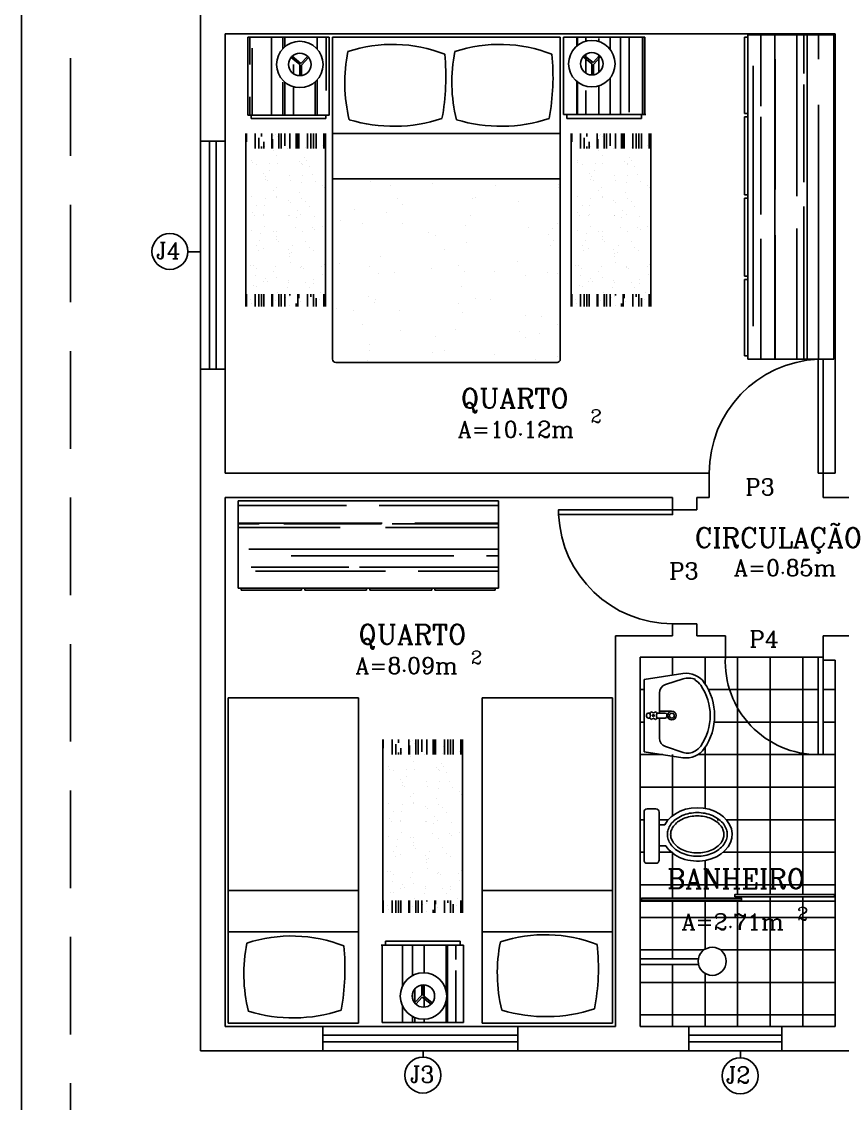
# Model space of a CAD drawing. Extents: x 11.2 to 102.3, y 40.3 to 127.2.
# Drawn here: x 16.38 to 21.43, y 50.93 to 57.58 of the extents above; entities that cross this region are included whole.
import ezdxf

# ---------------------------------------------------------------- set-up
doc = ezdxf.new("R2010")
doc.units = 0
doc.header["$LTSCALE"] = 8
doc.linetypes.add('DASHED2', pattern=[0.375, 0.25, -0.125])
doc.layers.get('0').update_dxf_attribs({"linetype": 'CONTINUOUS'})
for name, color, linetype in [('COBERTURA', 7, 'CONTINUOUS'), ('EQUIPAMENTOS', 1, 'CONTINUOUS'), ('ESQUADRIAS', 244, 'CONTINUOUS'), ('PAREDE', 7, 'CONTINUOUS'), ('PISO', 30, 'CONTINUOUS'), ('TEXTO', 1, 'CONTINUOUS')]:
    doc.layers.add(name, color=color, linetype=linetype)
doc.styles.add('ROMANC', font='ROMANC.SHX')

# ---------------------------------------------------------------- blocks, each defined once
blk = doc.blocks.new('*X15')
at = {"color": 0}
for p, q in [((19.764, 63.5524), (19.764, 63.6286)), ((19.8176, 63.5524), (19.8176, 63.6286)), ((19.84, 63.5524), (19.84, 63.6286)), ((19.8568, 63.5524), (19.8568, 63.6286)), ((19.8712, 63.5524), (19.8712, 63.6286)), ((19.92, 63.5524), (19.92, 63.6286)), ((19.9248, 63.5524), (19.9248, 63.6286)), ((19.9632, 63.5524), (19.9632, 63.6286)), ((19.9784, 63.5524), (19.9784, 63.6286)), ((20, 63.5524), (20, 63.6286)), ((20.0696, 63.6104), (20.0696, 63.6286)), ((20.08, 63.5524), (20.08, 63.6286)), ((20.1392, 63.5524), (20.1392, 63.6286)), ((20.176, 63.5524), (20.176, 63.6286)), ((20.1928, 63.576), (20.1928, 63.6286)), ((20.24, 63.5524), (20.24, 63.6286)), ((20.2464, 63.56), (20.2464, 63.6286)), ((20.032, 63.5524), (20.032, 63.56)), ((20.0856, 63.5524), (20.0856, 63.576)), ((20.16, 63.5524), (20.16, 63.568)), ((19.8176, 62.564), (19.8176, 62.6568)), ((19.84, 62.592), (19.84, 62.6568)), ((19.8568, 62.644), (19.8568, 62.6568)), ((19.8712, 62.616), (19.8712, 62.6568)), ((19.92, 62.564), (19.92, 62.6568)), ((19.9248, 62.6), (19.9248, 62.6568)), ((19.9632, 62.564), (19.9632, 62.6568)), ((19.9784, 62.564), (19.9784, 62.6568)), ((20, 62.564), (20, 62.64)), ((20.032, 62.564), (20.032, 62.6568)), ((20.0696, 62.564), (20.0696, 62.6568)), ((20.08, 62.564), (20.08, 62.6568)), ((20.0856, 62.564), (20.0856, 62.6568)), ((20.1392, 62.564), (20.1392, 62.6568)), ((20.16, 62.564), (20.16, 62.6568)), ((20.176, 62.564), (20.176, 62.6568)), ((20.1928, 62.564), (20.1928, 62.6568)), ((20.24, 62.564), (20.24, 62.6568)), ((20.2464, 62.564), (20.2464, 62.6568)), ((19.764, 62.564), (19.764, 62.616)), ((19.8568, 62.564), (19.8568, 62.584))]:
    blk.add_line(p, q, dxfattribs=at)
blk = doc.blocks.new('*X8')
at = {"color": 0}
for p, q in [((17.786, 62.34), (17.786, 62.4515)), ((17.8, 62.04), (17.8, 62.4515)), ((17.92, 61.9722), (17.92, 62.4515)), ((17.988, 62.25), (17.988, 62.4515)), ((18, 62.2485), (18, 62.4515)), ((18.054, 62.2776), (18.054, 62.4515)), ((18.188, 62.2468), (18.188, 62.4515)), ((18.2, 62.2347), (18.2, 62.4515)), ((18.254, 62.45), (18.254, 62.4515)), ((19.796, 62.2452), (19.796, 62.4483)), ((19.8, 62.2484), (19.8, 62.4483)), ((19.85, 62.3), (19.85, 62.4483)), ((19.93, 62.2719), (19.93, 62.4483)), ((20, 62.2234), (20, 62.4483)), ((20.064, 61.9722), (20.064, 62.4483)), ((20.116, 61.9722), (20.116, 62.434)), ((20.198, 61.9722), (20.198, 62.4483)), ((20.2, 61.9722), (20.2, 62.4483)), ((18.254, 61.9722), (18.254, 62.3)), ((18.054, 62.14), (18.054, 62.197)), ((19.85, 62.0781), (19.85, 62.1934)), ((19.93, 62.0817), (19.93, 62.1898)), ((17.786, 61.9722), (17.786, 62.14)), ((17.988, 61.9722), (17.988, 62.0439)), ((18, 61.9722), (18, 62.0323)), ((18.2, 61.9722), (18.2, 62.0461)), ((20, 61.9722), (20, 62.0481)), ((19.796, 61.9722), (19.796, 62.0264)), ((19.8, 61.9722), (19.8, 62.0231)), ((19.85, 61.9722), (19.85, 61.9982)), ((19.93, 61.98), (19.93, 61.9996))]:
    blk.add_line(p, q, dxfattribs=at)
blk = doc.blocks.new('*X14')
at = {"color": 0}
for p, q in [((19.7873, 63.5847), (19.7873, 63.5847)), ((19.7956, 63.6098), (19.7956, 63.6098)), ((19.9414, 63.5898), (19.9414, 63.5898)), ((20.0073, 63.5749), (20.0073, 63.5749)), ((20.028, 63.5689), (20.028, 63.5689)), ((20.0307, 63.6205), (20.0307, 63.6205)), ((20.0956, 63.5948), (20.0956, 63.5948)), ((20.2133, 63.5836), (20.2133, 63.5836)), ((20.2497, 63.5999), (20.2497, 63.5999)), ((19.8786, 62.6421), (19.8786, 62.6421)), ((19.9233, 62.6398), (19.9233, 62.6398)), ((20.0182, 62.6555), (20.0182, 62.6555)), ((20.0327, 62.6471), (20.0327, 62.6471)), ((20.1293, 62.6485), (20.1293, 62.6485)), ((20.1869, 62.6522), (20.1869, 62.6522)), ((20.2301, 62.637), (20.2301, 62.637)), ((19.9318, 62.5747), (19.9318, 62.5747)), ((19.9409, 62.5711), (19.9409, 62.5711)), ((19.9544, 62.5859), (19.9544, 62.5859)), ((20.0298, 62.5724), (20.0298, 62.5724)), ((20.1347, 62.6068), (20.1347, 62.6068)), ((20.2386, 62.579), (20.2386, 62.579))]:
    blk.add_line(p, q, dxfattribs=at)
blk = doc.blocks.new('*X7')
at = {"color": 0}
for p, q in [((18.5063, 63.9626), (18.5063, 63.9626)), ((19.5429, 63.9556), (19.5429, 63.9556)), ((18.5211, 63.8963), (18.5211, 63.8963)), ((18.9065, 63.9089), (18.9065, 63.9089)), ((18.9796, 63.8994), (18.9796, 63.8994)), ((19.2919, 63.9215), (19.2919, 63.9215)), ((19.6772, 63.9341), (19.6772, 63.9341)), ((18.52, 63.8585), (18.52, 63.8585)), ((18.7109, 63.7767), (18.7109, 63.7767)), ((18.9259, 63.815), (18.9259, 63.815)), ((19.0494, 63.7712), (19.0494, 63.7712)), ((19.4445, 63.7845), (19.4445, 63.7845)), ((19.4783, 63.8213), (19.4783, 63.8213)), ((19.5643, 63.793), (19.5643, 63.793)), ((18.4788, 63.7378), (18.4788, 63.7378)), ((19.675, 63.7417), (19.675, 63.7417)), ((18.3208, 63.6425), (18.3208, 63.6425)), ((18.4251, 63.6535), (18.4251, 63.6535)), ((18.7062, 63.6551), (18.7062, 63.6551)), ((19.0916, 63.6677), (19.0916, 63.6677)), ((19.4769, 63.6803), (19.4769, 63.6803)), ((19.578, 63.6889), (19.578, 63.6889)), ((18.5177, 63.5659), (18.5177, 63.5659)), ((18.5515, 63.6027), (18.5515, 63.6027)), ((18.5558, 63.5868), (18.5558, 63.5868)), ((19.0708, 63.6086), (19.0708, 63.6086)), ((19.1742, 63.5801), (19.1742, 63.5801)), ((19.2621, 63.5854), (19.2621, 63.5854)), ((19.0845, 63.5045), (19.0845, 63.5045)), ((18.5772, 63.4242), (18.5772, 63.4242)), ((19.4816, 63.4381), (19.4816, 63.4381)), ((18.3353, 63.3668), (18.3353, 63.3668)), ((18.5187, 63.3847), (18.5187, 63.3847)), ((18.6734, 63.4186), (18.6734, 63.4186)), ((18.904, 63.3973), (18.904, 63.3973)), ((19.0688, 63.3746), (19.0688, 63.3746)), ((19.1026, 63.4114), (19.1026, 63.4114)), ((19.2894, 63.4099), (19.2894, 63.4099)), ((19.6138, 63.4173), (19.6138, 63.4173)), ((19.6748, 63.4225), (19.6748, 63.4225)), ((18.5909, 63.3201), (18.5909, 63.3201)), ((19.4279, 63.3537), (19.4279, 63.3537)), ((18.9808, 63.2765), (18.9808, 63.2765)), ((19.1202, 63.2329), (19.1202, 63.2329)), ((19.6352, 63.2547), (19.6352, 63.2547)), ((18.8864, 63.1755), (18.8864, 63.1755)), ((18.9271, 63.1922), (18.9271, 63.1922)), ((19.62, 63.1833), (19.62, 63.1833)), ((19.6538, 63.2201), (19.6538, 63.2201)), ((18.3403, 63.1023), (18.3403, 63.1023)), ((18.48, 63.115), (18.48, 63.115)), ((18.7256, 63.1149), (18.7256, 63.1149)), ((19.111, 63.1275), (19.111, 63.1275)), ((19.4964, 63.1401), (19.4964, 63.1401)), ((19.6489, 63.1506), (19.6489, 63.1506)), ((19.6762, 63.1188), (19.6762, 63.1188)), ((18.4262, 63.0307), (18.4262, 63.0307)), ((18.6267, 63.0485), (18.6267, 63.0485)), ((19.1416, 63.0703), (19.1416, 63.0703)), ((18.6932, 62.9646), (18.6932, 62.9646)), ((18.727, 63.0015), (18.727, 63.0015)), ((19.1553, 62.9662), (19.1553, 62.9662)), ((19.4376, 62.9842), (19.4376, 62.9842)), ((19.1753, 62.9573), (19.1753, 62.9573)), ((19.6814, 62.899), (19.6814, 62.899)), ((18.5253, 62.8612), (18.5253, 62.8612)), ((18.6481, 62.8859), (18.6481, 62.8859)), ((18.9107, 62.8738), (18.9107, 62.8738)), ((19.2961, 62.8864), (19.2961, 62.8864)), ((19.6847, 62.8789), (19.6847, 62.8789))]:
    blk.add_line(p, q, dxfattribs=at)
blk = doc.blocks.new('*X13')
at = {"color": 0}
for p, q in [((19.8099, 63.5011), (19.8099, 63.5011)), ((19.8277, 63.5043), (19.8277, 63.5043)), ((19.9578, 63.5409), (19.9578, 63.5409)), ((20.0159, 63.5098), (20.0159, 63.5098)), ((20.151, 63.5121), (20.151, 63.5121)), ((20.2188, 63.542), (20.2188, 63.542)), ((19.8184, 63.4361), (19.8184, 63.4361)), ((19.8701, 63.4768), (19.8701, 63.4768)), ((19.8805, 63.4566), (19.8805, 63.4566)), ((19.894, 63.4713), (19.894, 63.4713)), ((19.9506, 63.4474), (19.9506, 63.4474)), ((20.0213, 63.4682), (20.0213, 63.4682)), ((20.0242, 63.4819), (20.0242, 63.4819)), ((20.1295, 63.4783), (20.1295, 63.4783)), ((20.1782, 63.4644), (20.1782, 63.4644)), ((20.1784, 63.4869), (20.1784, 63.4869)), ((20.2331, 63.4333), (20.2331, 63.4333)), ((19.7899, 63.3753), (19.7899, 63.3753)), ((19.8075, 63.3769), (19.8075, 63.3769)), ((19.8239, 63.3944), (19.8239, 63.3944)), ((19.9291, 63.4137), (19.9291, 63.4137)), ((19.9441, 63.3804), (19.9441, 63.3804)), ((20.0356, 63.3595), (20.0356, 63.3595)), ((20.0982, 63.3854), (20.0982, 63.3854)), ((20.101, 63.3801), (20.101, 63.3801)), ((20.1145, 63.3948), (20.1145, 63.3948)), ((20.2288, 63.3844), (20.2288, 63.3844)), ((20.2416, 63.3683), (20.2416, 63.3683)), ((20.028, 63.3004), (20.028, 63.3004)), ((20.0285, 63.3198), (20.0285, 63.3198)), ((20.0442, 63.2945), (20.0442, 63.2945)), ((20.2471, 63.3266), (20.2471, 63.3266)), ((19.8281, 63.2551), (19.8281, 63.2551)), ((19.8382, 63.2858), (19.8382, 63.2858)), ((19.8691, 63.2722), (19.8691, 63.2722)), ((19.9642, 63.2308), (19.9642, 63.2308)), ((20.0232, 63.2772), (20.0232, 63.2772)), ((20.0497, 63.2529), (20.0497, 63.2529)), ((20.1299, 63.2292), (20.1299, 63.2292)), ((20.1514, 63.2629), (20.1514, 63.2629)), ((20.1774, 63.2823), (20.1774, 63.2823)), ((19.7977, 63.1593), (19.7977, 63.1593)), ((19.8468, 63.2207), (19.8468, 63.2207)), ((19.8523, 63.1791), (19.8523, 63.1791)), ((19.9296, 63.1646), (19.9296, 63.1646)), ((19.9507, 63.2161), (19.9507, 63.2161)), ((19.9511, 63.1983), (19.9511, 63.1983)), ((19.9519, 63.1643), (19.9519, 63.1643)), ((20.106, 63.1693), (20.106, 63.1693)), ((20.2485, 63.2239), (20.2485, 63.2239)), ((19.8777, 63.1365), (19.8777, 63.1365)), ((20.064, 63.1442), (20.064, 63.1442)), ((20.1712, 63.1396), (20.1712, 63.1396)), ((20.1847, 63.1543), (20.1847, 63.1543)), ((20.2292, 63.1352), (20.2292, 63.1352)), ((19.8005, 63.0521), (19.8005, 63.0521)), ((19.814, 63.0669), (19.814, 63.0669)), ((19.8666, 63.0704), (19.8666, 63.0704)), ((19.8718, 63.0628), (19.8718, 63.0628)), ((20.0259, 63.0678), (20.0259, 63.0678)), ((20.0289, 63.0706), (20.0289, 63.0706)), ((20.0726, 63.0792), (20.0726, 63.0792)), ((20.078, 63.0375), (20.078, 63.0375)), ((20.0982, 63.0599), (20.0982, 63.0599)), ((20.18, 63.0729), (20.18, 63.0729)), ((19.8286, 63.006), (19.8286, 63.006)), ((19.8751, 63.0054), (19.8751, 63.0054)), ((19.8806, 62.9638), (19.8806, 62.9638)), ((19.9509, 62.9597), (19.9509, 62.9597)), ((20.0209, 62.9756), (20.0209, 62.9756)), ((20.0344, 62.9903), (20.0344, 62.9903)), ((20.105, 62.9647), (20.105, 62.9647)), ((20.1304, 62.9801), (20.1304, 62.9801)), ((20.1519, 63.0138), (20.1519, 63.0138)), ((19.7967, 62.9546), (19.7967, 62.9546)), ((19.93, 62.9154), (19.93, 62.9154)), ((19.948, 62.896), (19.948, 62.896)), ((19.9515, 62.9492), (19.9515, 62.9492)), ((20.0923, 62.9289), (20.0923, 62.9289)), ((20.2414, 62.8991), (20.2414, 62.8991)), ((19.8795, 62.8467), (19.8795, 62.8467)), ((19.8842, 62.8264), (19.8842, 62.8264)), ((19.8949, 62.8551), (19.8949, 62.8551)), ((20.0337, 62.8518), (20.0337, 62.8518)), ((20.1009, 62.8638), (20.1009, 62.8638)), ((20.1878, 62.8568), (20.1878, 62.8568)), ((20.2297, 62.8861), (20.2297, 62.8861)), ((19.8707, 62.8116), (19.8707, 62.8116)), ((19.9035, 62.7901), (19.9035, 62.7901)), ((20.0294, 62.8215), (20.0294, 62.8215)), ((20.1064, 62.8222), (20.1064, 62.8222)), ((20.1523, 62.7647), (20.1523, 62.7647)), ((20.1684, 62.8194), (20.1684, 62.8194)), ((19.7977, 62.732), (19.7977, 62.732)), ((19.7994, 62.7452), (19.7994, 62.7452)), ((19.829, 62.7569), (19.829, 62.7569)), ((19.909, 62.7484), (19.909, 62.7484)), ((19.952, 62.7), (19.952, 62.7)), ((19.9536, 62.7503), (19.9536, 62.7503)), ((20.0911, 62.7351), (20.0911, 62.7351)), ((20.1046, 62.7498), (20.1046, 62.7498)), ((20.1077, 62.7553), (20.1077, 62.7553)), ((20.1207, 62.7135), (20.1207, 62.7135)), ((20.1308, 62.7309), (20.1308, 62.7309)), ((19.9305, 62.6663), (19.9305, 62.6663))]:
    blk.add_line(p, q, dxfattribs=at)
blk = doc.blocks.new('*X10')
at = {"color": 0}
for p, q in [((17.7136, 65.4), (18.08, 65.4)), ((18.48, 65.4), (19.3136, 65.4)), ((17.82, 65.294), (18.62, 65.294)), ((18.82, 65.294), (19.3136, 65.294)), ((17.794, 65.27), (18.394, 65.27)), ((18.46, 65.27), (19.3136, 65.27)), ((17.78, 65.16), (19.3136, 65.16)), ((18.04, 65.2), (19.04, 65.2)), ((19.24, 65.2), (19.3136, 65.2)), ((17.7136, 65.026), (18.34, 65.026)), ((18.62, 65.026), (19.3136, 65.026)), ((17.7136, 65.004), (17.844, 65.004)), ((17.7136, 65), (18.6, 65)), ((17.994, 65.004), (18.594, 65.004)), ((18.66, 65.004), (19.3136, 65.004)), ((18.8, 65), (19.3136, 65)), ((17.7136, 64.892), (18.38, 64.892)), ((18.58, 64.892), (19.3136, 64.892))]:
    blk.add_line(p, q, dxfattribs=at)
blk = doc.blocks.new('*X9')
at = {"color": 0}
for p, q in [((18.724, 67.9666), (18.724, 68.0692)), ((18.786, 68.0316), (18.786, 68.0692)), ((18.8, 68.0381), (18.8, 68.0692)), ((18.858, 68.0482), (18.858, 68.0692)), ((18.992, 67.9373), (18.992, 68.0692)), ((19, 67.5931), (19, 68.0692)), ((19.052, 67.748), (19.052, 68.0692)), ((18.8, 67.8617), (18.8, 67.9495)), ((18.858, 67.837), (18.858, 67.9742)), ((18.6, 67.5931), (18.6, 67.88)), ((18.786, 67.8898), (18.786, 67.9214)), ((18.724, 67.5931), (18.724, 67.8447)), ((18.992, 67.5931), (18.992, 67.874)), ((18.786, 67.5931), (18.786, 67.7797)), ((18.858, 67.5931), (18.858, 67.7631)), ((19.052, 67.5931), (19.052, 67.682))]:
    blk.add_line(p, q, dxfattribs=at)
blk = doc.blocks.new('*X16')
at = {"color": 0}
for p, q in [((20.914, 57.052), (20.914, 57.4907)), ((21, 55.4971), (21, 57.4907)), ((21.136, 56.5), (21.136, 57.4907)), ((21.18, 57.252), (21.18, 57.4907)), ((21.2, 55.4971), (21.2, 57.4907)), ((21.27, 57.34), (21.27, 57.4907)), ((21.002, 56.54), (21.002, 57.34)), ((20.868, 55.7), (20.868, 57.3)), ((21.18, 56.586), (21.18, 57.186)), ((21.27, 55.4971), (21.27, 57.06)), ((20.914, 56.386), (20.914, 56.986)), ((21.18, 55.4971), (21.18, 56.436)), ((21.002, 55.4971), (21.002, 56.26)), ((21.136, 55.5), (21.136, 56.3)), ((20.914, 55.4971), (20.914, 56.236)), ((20.868, 55.4971), (20.868, 55.5))]:
    blk.add_line(p, q, dxfattribs=at)

msp = doc.modelspace()

# ---------------------------------------------------------------- linework, layer by layer
at = {"layer": 'COBERTURA', "color": 30, "linetype": 'DASHED2', "ltscale": 0.3}
msp.add_line((16.6836, 50.4522), (16.6836, 58.4522), dxfattribs=at)
at = {"layer": 'EQUIPAMENTOS', "color": 244}
for p, q in [((17.7736, 57.003), (17.7736, 57.4822)), ((18.2736, 57.4822), (17.7736, 57.4822)), ((18.2736, 57.003), (18.2736, 57.4822)), ((18.2936, 55.5022), (18.2936, 57.4822)), ((19.6936, 57.4822), (18.2936, 57.4822)), ((19.6936, 55.5022), (19.6936, 57.4822)), ((20.2136, 57.4822), (19.7136, 57.4822)), ((19.7136, 57.0062), (19.7136, 57.4822)), ((20.2136, 57.0062), (20.2136, 57.4822)), ((20.8466, 55.5027), (20.8466, 57.4963)), ((20.8466, 57.4963), (21.3748, 57.4963)), ((21.3748, 55.5027), (21.3748, 57.4963)), ((18.2736, 57.003), (17.7736, 57.003)), ((17.7936, 56.9822), (17.7936, 57.003)), ((18.2536, 56.9822), (17.7936, 56.9822)), ((18.2536, 56.9822), (18.2536, 57.003)), ((20.2204, 57.0062), (19.7136, 57.0062)), ((19.7336, 56.9822), (19.7336, 57.0062)), ((20.1936, 56.9822), (19.7336, 56.9822)), ((20.1936, 56.9822), (20.1936, 57.0062)), ((19.6736, 55.4822), (18.3136, 55.4822)), ((20.8466, 55.5027), (21.3748, 55.5027)), ((17.7136, 54.0948), (17.7136, 54.6322)), ((17.7136, 54.6322), (19.3136, 54.6322)), ((19.3136, 54.0948), (19.3136, 54.6322)), ((17.7136, 54.0948), (19.3136, 54.0948)), ((17.6536, 51.4222), (17.6536, 53.4222)), ((17.6536, 53.4222), (18.4536, 53.4222)), ((18.4536, 51.4222), (18.4536, 53.4222)), ((19.2136, 53.4222), (20.0136, 53.4222)), ((19.2136, 51.4222), (19.2136, 53.4222)), ((20.0136, 51.4222), (20.0136, 53.4222)), ((18.5921, 51.9014), (19.0989, 51.9014)), ((18.5989, 51.9014), (18.5989, 51.4253)), ((19.0989, 51.9014), (19.0989, 51.4253)), ((17.6536, 51.4222), (18.4536, 51.4222)), ((18.5989, 51.4253), (19.0989, 51.4253)), ((19.2136, 51.4222), (20.0136, 51.4222))]:
    msp.add_line(p, q, dxfattribs=at)
at = {"layer": 'EQUIPAMENTOS', "color": 30}
for p, q in [((20.8248, 57.0127), (20.8248, 57.4827)), ((20.8248, 57.4827), (20.8466, 57.4827)), ((18.0935, 57.3131), (18.0392, 57.3568)), ((18.1003, 57.3204), (18.046, 57.3642)), ((18.0935, 57.2467), (18.0935, 57.3131)), ((18.1003, 57.3204), (18.1405, 57.3639)), ((18.1035, 57.3092), (18.1472, 57.3565)), ((18.1035, 57.2467), (18.1035, 57.3092)), ((19.888, 57.3177), (19.8336, 57.3615)), ((19.8948, 57.3251), (19.8404, 57.3688)), ((19.888, 57.2514), (19.888, 57.3177)), ((19.8948, 57.3251), (19.9349, 57.3685)), ((19.898, 57.3138), (19.9417, 57.3611)), ((19.898, 57.2514), (19.898, 57.3138)), ((20.8248, 57.0127), (20.8466, 57.0127)), ((20.8248, 56.5127), (20.8248, 56.9927)), ((20.8248, 56.9927), (20.8466, 56.9927)), ((17.7606, 55.8259), (17.7606, 56.8905)), ((18.2504, 55.8259), (18.2504, 56.8905)), ((18.2936, 56.8905), (19.6936, 56.8905)), ((19.76, 55.8259), (19.76, 56.8905)), ((20.2499, 55.8259), (20.2499, 56.8905)), ((18.2936, 56.6104), (19.6936, 56.6104)), ((20.8248, 56.5127), (20.8466, 56.5127)), ((20.8248, 56.0127), (20.8248, 56.4927)), ((20.8248, 56.4927), (20.8466, 56.4927)), ((20.8248, 56.0127), (20.8466, 56.0127)), ((20.8248, 55.5227), (20.8248, 55.9927)), ((20.8248, 55.9927), (20.8466, 55.9927)), ((20.8248, 55.5227), (20.8466, 55.5227)), ((17.7336, 54.0822), (17.7336, 54.0948)), ((17.7336, 54.0822), (18.1036, 54.0822)), ((18.1036, 54.0822), (18.1036, 54.0948)), ((18.1236, 54.0822), (18.1236, 54.0948)), ((18.1236, 54.0822), (18.5036, 54.0822)), ((18.5036, 54.0822), (18.5036, 54.0948)), ((18.5236, 54.0822), (18.5236, 54.0948)), ((18.5236, 54.0822), (18.9036, 54.0822)), ((18.9036, 54.0822), (18.9036, 54.0948)), ((18.9236, 54.0822), (18.9236, 54.0948)), ((18.9236, 54.0822), (19.2936, 54.0822)), ((19.2936, 54.0822), (19.2936, 54.0948)), ((18.6022, 52.1005), (18.6022, 53.1651)), ((19.0921, 52.1005), (19.0921, 53.1651)), ((17.6536, 52.2373), (18.4536, 52.2373)), ((19.2136, 52.2373), (20.0136, 52.2373)), ((17.6536, 51.9835), (18.4536, 51.9835)), ((18.6189, 51.9253), (18.6189, 51.9014)), ((18.6189, 51.9253), (19.0789, 51.9253)), ((19.0789, 51.9253), (19.0789, 51.9014)), ((19.2136, 51.9835), (20.0136, 51.9835)), ((18.8425, 51.6562), (18.8425, 51.5937)), ((18.8525, 51.6562), (18.8525, 51.5898)), ((18.8425, 51.5937), (18.7988, 51.5465)), ((18.8525, 51.5898), (18.9068, 51.5461)), ((18.8457, 51.5825), (18.8055, 51.539)), ((18.8457, 51.5825), (18.9, 51.5387))]:
    msp.add_line(p, q, dxfattribs=at)
at = {"layer": 'EQUIPAMENTOS', "color": 244, "ltscale": 0.3}
for p, q in [((20.209, 53.5344), (20.4476, 53.5707)), ((20.209, 53.5344), (20.209, 53.0897)), ((20.4485, 53.5383), (20.3398, 53.5024)), ((20.3028, 53.4511), (20.3028, 53.3271)), ((20.234, 53.3271), (20.2441, 53.3271)), ((20.2878, 53.3271), (20.3392, 53.3271)), ((20.224, 53.3171), (20.224, 53.3071)), ((20.234, 53.2971), (20.2441, 53.2971)), ((20.2878, 53.2971), (20.3392, 53.2971)), ((20.3028, 53.2971), (20.3028, 53.173)), ((20.3492, 53.3171), (20.3492, 53.3071)), ((20.4485, 53.0858), (20.3398, 53.1218)), ((20.209, 53.0897), (20.4476, 53.0534))]:
    msp.add_line(p, q, dxfattribs=at)
at = {"layer": 'EQUIPAMENTOS', "color": 244, "linetype": 'CONTINUOUS', "ltscale": 0.3}
msp.add_line((20.3028, 53.3388), (20.3757, 53.3388), dxfattribs=at)
at = {"layer": 'EQUIPAMENTOS', "color": 244, "linetype": 'CONTINUOUS', "ltscale": 0.04}
for p, q in [((20.2282, 52.7397), (20.2804, 52.7397)), ((20.2082, 52.4245), (20.2082, 52.7197)), ((20.3004, 52.7197), (20.3004, 52.4245)), ((20.2804, 52.4045), (20.2282, 52.4045))]:
    msp.add_line(p, q, dxfattribs=at)
at = {"layer": 'EQUIPAMENTOS', "color": 244, "linetype": 'CONTINUOUS', "ltscale": 0.5}
for p, q in [((20.3004, 52.6417), (20.3365, 52.6417)), ((20.3421, 52.5123), (20.3004, 52.5123))]:
    msp.add_line(p, q, dxfattribs=at)
at = {"layer": 'EQUIPAMENTOS', "color": 244, "ltscale": 0.5}
for p, q in [((20.1836, 51.8182), (20.5423, 51.8182)), ((20.1836, 51.783), (20.543, 51.783))]:
    msp.add_line(p, q, dxfattribs=at)
at = {"layer": 'EQUIPAMENTOS', "color": 1, "ltscale": 0.2}
for points in [[(20.1929, 52.1776), (20.1929, 52.1905), (20.8064, 52.1905), (20.8064, 52.1776)], [(20.7657, 52.1991), (20.7657, 52.2119), (21.3792, 52.2119), (21.3792, 52.1991)]]:
    msp.add_lwpolyline(points, close=True, dxfattribs=at)
at = {"layer": 'EQUIPAMENTOS', "color": 30}
for centre, radius in [((18.093, 57.3141), 0.1426), ((19.8875, 57.3187), 0.1426), ((18.093, 57.3141), 0.0688), ((19.8875, 57.3187), 0.0688), ((18.8529, 51.5888), 0.1426), ((18.8529, 51.5888), 0.0688)]:
    msp.add_circle(centre, radius, dxfattribs=at)
at = {"layer": 'EQUIPAMENTOS', "color": 244, "ltscale": 0.3}
for centre, radius in [((20.379, 53.3121), 0.0265), ((20.379, 53.3121), 0.0152), ((20.2659, 53.3121), 0.00545)]:
    msp.add_circle(centre, radius, dxfattribs=at)
at = {"layer": 'EQUIPAMENTOS', "color": 244, "ltscale": 0.5}
msp.add_circle((20.6272, 51.8022), 0.0864, dxfattribs=at)
at = {"layer": 'EQUIPAMENTOS', "color": 30}
for centre, radius, start, end in [((19.3339, 57.2039), 0.9648, 168.65991, 193.75601), ((18.6623, 56.5592), 0.8785, 68.57296, 108.20784), ((17.6216, 57.2362), 1.3689, 349.29163, 5.90102), ((19.9923, 57.2039), 0.9648, 168.65991, 193.75601), ((19.3208, 56.5592), 0.8785, 68.57296, 108.20784), ((18.2801, 57.2362), 1.3689, 349.29163, 5.90102), ((18.6701, 57.8765), 0.9425, 253.13464, 288.33726), ((19.3286, 57.8765), 0.9425, 253.13464, 288.33726), ((18.0425, 51.0793), 0.8785, 68.57296, 108.20784), ((19.6, 51.0871), 0.8785, 68.57296, 108.20784), ((18.714, 51.7241), 0.9648, 168.65991, 193.75601), ((17.0018, 51.7563), 1.3689, 349.29163, 5.90102), ((20.2715, 51.7319), 0.9648, 168.65991, 193.75601), ((18.5592, 51.7641), 1.3689, 349.29163, 5.90102), ((18.0503, 52.3967), 0.9425, 253.13464, 288.33726), ((19.6078, 52.4044), 0.9425, 253.13464, 288.33726)]:
    msp.add_arc(centre, radius, start, end, dxfattribs=at)
at = {"layer": 'EQUIPAMENTOS', "color": 244}
for centre, start, end in [((18.3136, 55.5022), 180, 270), ((19.6736, 55.5022), 270, 360)]:
    msp.add_arc(centre, 0.02, start, end, dxfattribs=at)
at = {"layer": 'EQUIPAMENTOS', "color": 244, "ltscale": 0.3}
for centre, radius, start, end in [((20.4679, 53.4372), 0.135, 34.81872, 98.64146), ((20.48, 53.4334), 0.1096, 66.49416, 106.70839), ((20.4679, 53.4372), 0.108, 34.81872, 60.35218), ((20.3568, 53.4511), 0.054, 108.30995, 180), ((20.2879, 53.3121), 0.3272, 325.18128, 34.81872), ((20.2879, 53.3121), 0.3542, 325.18128, 34.81872), ((20.234, 53.3171), 0.01, 90, 180), ((20.2291, 53.3128), 0.0188, 315.53004, 42.31058), ((20.2659, 53.3121), 0.0265, 118.14993, 149.69069), ((20.2666, 53.3489), 0.0188, 225.53004, 312.31058), ((20.2659, 53.3121), 0.0265, 28.14993, 59.69069), ((20.3028, 53.3114), 0.0188, 135.53004, 222.31058), ((20.3392, 53.3171), 0.01, 0, 90), ((20.234, 53.3071), 0.01, 180, 270), ((20.2659, 53.3121), 0.0265, 208.14993, 239.69069), ((20.2652, 53.2753), 0.0188, 45.53004, 132.31058), ((20.2659, 53.3121), 0.0265, 298.14993, 329.69069), ((20.3392, 53.3071), 0.01, 270, 0), ((20.3568, 53.173), 0.054, 180, 251.69005), ((20.4679, 53.1869), 0.108, 299.64782, 325.18128), ((20.4679, 53.1869), 0.135, 261.35854, 325.18128), ((20.4768, 53.1713), 0.09, 251.69005, 299.64782)]:
    msp.add_arc(centre, radius, start, end, dxfattribs=at)
at = {"layer": 'EQUIPAMENTOS', "color": 244, "linetype": 'CONTINUOUS', "ltscale": 0.04}
for centre, start, end in [((20.2282, 52.7197), 90, 180), ((20.2804, 52.7197), 0, 90), ((20.2282, 52.4245), 180, 270), ((20.2804, 52.4245), 270, 0)]:
    msp.add_arc(centre, 0.02, start, end, dxfattribs=at)
at = {"layer": 'EQUIPAMENTOS', "color": 244, "linetype": 'CONTINUOUS', "ltscale": 0.5, "extrusion": (0, 0, -1)}
msp.add_ellipse((20.5357, 52.582), major_axis=(0.2138, 0), ratio=0.767443, start_param=-2.768916, end_param=2.702855, dxfattribs=at)
at = {"layer": 'EQUIPAMENTOS', "color": 244, "linetype": 'CONTINUOUS', "ltscale": 0.5}
for points in [[(20.7195, 52.582), (20.7195, 52.5722), (20.718, 52.5619), (20.7111, 52.5407), (20.7056, 52.5299), (20.6903, 52.509), (20.6804, 52.4988), (20.6568, 52.4807), (20.6431, 52.4728), (20.5989, 52.4537), (20.5673, 52.4479), (20.5041, 52.4479), (20.4724, 52.4537), (20.4282, 52.4728), (20.4145, 52.4807), (20.3909, 52.4988), (20.381, 52.509), (20.3658, 52.5299), (20.3603, 52.5407), (20.3534, 52.5619), (20.3519, 52.5722), (20.3519, 52.5918), (20.3534, 52.6021), (20.3603, 52.6233), (20.3658, 52.6341), (20.381, 52.655), (20.3909, 52.6652), (20.4145, 52.6833), (20.4282, 52.6912), (20.4724, 52.7103), (20.5041, 52.7161), (20.5673, 52.7161), (20.5989, 52.7103), (20.6431, 52.6912), (20.6568, 52.6833), (20.6804, 52.6652), (20.6903, 52.655), (20.7056, 52.6341), (20.7111, 52.6233), (20.718, 52.6021), (20.7195, 52.5918), (20.7195, 52.582)], [(20.6995, 52.582), (20.6995, 52.5742), (20.6983, 52.5661), (20.6927, 52.549), (20.6883, 52.5401), (20.6754, 52.5224), (20.6668, 52.5136), (20.6461, 52.4977), (20.6339, 52.4905), (20.5938, 52.4733), (20.5648, 52.4679), (20.5066, 52.4679), (20.4774, 52.4734), (20.4376, 52.4905), (20.4253, 52.4977), (20.4045, 52.5136), (20.396, 52.5224), (20.3831, 52.5401), (20.3786, 52.549), (20.373, 52.5661), (20.3719, 52.5742), (20.3719, 52.5898), (20.373, 52.5979), (20.3786, 52.615), (20.3831, 52.6239), (20.396, 52.6416), (20.4045, 52.6504), (20.4253, 52.6663), (20.4375, 52.6735), (20.4776, 52.6907), (20.5066, 52.6961), (20.5648, 52.6961), (20.5939, 52.6906), (20.6338, 52.6735), (20.646, 52.6663), (20.6668, 52.6504), (20.6754, 52.6416), (20.6883, 52.6239), (20.6927, 52.615), (20.6983, 52.5979), (20.6995, 52.5898), (20.6995, 52.582)]]:
    msp.add_open_spline(points, degree=3, knots=[0, 0, 0, 0, 0.261799, 0.261799, 0.523599, 0.523599, 0.785398, 0.785398, 1.047198, 1.047198, 1.570796, 1.570796, 2.094395, 2.094395, 2.356194, 2.356194, 2.617994, 2.617994, 2.879793, 2.879793, 3.141593, 3.141593, 3.403392, 3.403392, 3.665191, 3.665191, 3.926991, 3.926991, 4.18879, 4.18879, 4.712389, 4.712389, 5.235988, 5.235988, 5.497787, 5.497787, 5.759587, 5.759587, 6.021386, 6.021386, 6.283185, 6.283185, 6.283185, 6.283185], dxfattribs=at)
at = {"layer": 'ESQUADRIAS', "color": 1}
for p, q in [((17.4836, 55.4422), (17.4836, 56.8422)), ((17.6336, 55.4422), (17.6336, 56.8422)), ((19.4336, 51.4022), (18.2336, 51.4022)), ((21.1336, 51.4022), (20.4836, 51.4022)), ((21.0561, 51.4022), (20.9836, 51.4022)), ((19.4336, 51.2522), (18.2336, 51.2522)), ((21.0561, 51.2522), (20.4836, 51.2522))]:
    msp.add_line(p, q, dxfattribs=at)
at = {"layer": 'ESQUADRIAS', "color": 5}
for p, q in [((17.5386, 55.4422), (17.5386, 56.8422)), ((17.5786, 55.4422), (17.5786, 56.8422)), ((19.4336, 51.3472), (18.2336, 51.3472)), ((21.0561, 51.3472), (20.4836, 51.3472)), ((19.4336, 51.3072), (18.2336, 51.3072)), ((21.0561, 51.3072), (20.4836, 51.3072))]:
    msp.add_line(p, q, dxfattribs=at)
at = {"layer": 'ESQUADRIAS', "color": 1, "ltscale": 0.2}
for p, q in [((17.4067, 56.1634), (17.4836, 56.1634)), ((18.8509, 51.2131), (18.8509, 51.2522)), ((20.801, 51.2089), (20.801, 51.2481))]:
    msp.add_line(p, q, dxfattribs=at)
at = {"layer": 'ESQUADRIAS', "color": 1}
for points in [[(21.3086, 54.8022), (21.3086, 55.5022), (21.2786, 55.5022), (21.2786, 54.8022)], [(20.3836, 54.5772), (20.3836, 54.5472), (19.6836, 54.5472), (19.6836, 54.5772)], [(21.3086, 53.6722), (21.3086, 53.0722), (21.2786, 53.0722), (21.2786, 53.6722)]]:
    msp.add_lwpolyline(points, close=True, dxfattribs=at)
at = {"layer": 'ESQUADRIAS', "color": 1, "ltscale": 0.2}
for centre in [(17.2947, 56.1651), (18.8488, 51.1028), (20.7989, 51.0986)]:
    msp.add_circle(centre, 0.1104, dxfattribs=at)
at = {"layer": 'ESQUADRIAS', "color": 30}
for centre, radius, start, end in [((21.3093, 54.8022), 0.7007, 92.5089, 180), ((20.3836, 54.5779), 0.7007, 182.5089, 270), ((21.2786, 53.643), 0.5707, 177.0624, 270)]:
    msp.add_arc(centre, radius, start, end, dxfattribs=at)
at = {"layer": 'PAREDE', "color": 7}
for p, q in [((17.4836, 56.8422), (17.4836, 57.6522)), ((17.6336, 57.5022), (21.3836, 57.5022)), ((17.6336, 56.8422), (17.6336, 57.5022)), ((21.3836, 54.8022), (21.3836, 57.5022)), ((17.6336, 56.8422), (17.4836, 56.8422)), ((17.4836, 51.2522), (17.4836, 55.4422)), ((17.6336, 55.4422), (17.4836, 55.4422)), ((17.6336, 54.8022), (17.6336, 55.4422)), ((17.6336, 54.8022), (20.6086, 54.8022)), ((20.6086, 54.6522), (20.6086, 54.8022)), ((21.3086, 54.8022), (21.3836, 54.8022)), ((21.3086, 54.6522), (21.3086, 54.8022)), ((17.6336, 51.4022), (17.6336, 54.6522)), ((17.6336, 54.6522), (20.3836, 54.6522)), ((20.3836, 54.5772), (20.3836, 54.6522)), ((20.5336, 54.5772), (20.5336, 54.6522)), ((20.5336, 54.6522), (20.6086, 54.6522)), ((21.3086, 54.6522), (21.5336, 54.6522)), ((20.3836, 54.5772), (20.5336, 54.5772)), ((20.3836, 53.8772), (20.5336, 53.8772)), ((20.3836, 53.8022), (20.3836, 53.8772)), ((20.5336, 53.8022), (20.5336, 53.8772)), ((20.0336, 51.4022), (20.0336, 53.8022)), ((20.0336, 53.8022), (20.3836, 53.8022)), ((20.5336, 53.8022), (20.7086, 53.8022)), ((20.7086, 53.6722), (20.7086, 53.8022)), ((21.3086, 53.8022), (21.5336, 53.8022)), ((21.3086, 53.6522), (21.3086, 53.8022)), ((20.1836, 51.4022), (20.1836, 53.6722)), ((20.1836, 53.6722), (20.7086, 53.6722)), ((20.1836, 51.4022), (20.1836, 53.6522)), ((21.3086, 53.6522), (21.3836, 53.6522)), ((21.3836, 51.4022), (21.3836, 53.6522)), ((17.6336, 51.4022), (18.2336, 51.4022)), ((18.2336, 51.4022), (18.2336, 51.2522)), ((19.4336, 51.4022), (19.4336, 51.2522)), ((19.4336, 51.4022), (20.0336, 51.4022)), ((20.1836, 51.4022), (20.4836, 51.4022)), ((20.4836, 51.4022), (20.4836, 51.2522)), ((21.0561, 51.4022), (21.0561, 51.2522)), ((17.4836, 51.2522), (18.2336, 51.2522)), ((19.4336, 51.2522), (20.4836, 51.2522)), ((21.0561, 51.2522), (21.5336, 51.2522))]:
    msp.add_line(p, q, dxfattribs=at)
at = {"layer": 'PAREDE', "color": 7, "ltscale": 0.2}
msp.add_line((21.0561, 51.4022), (21.3836, 51.4022), dxfattribs=at)
at = {"layer": 'PISO', "color": 244, "linetype": 'CONTINUOUS', "ltscale": 0.8}
msp.add_line((16.3836, 50.1522), (16.3836, 58.7522), dxfattribs=at)
at = {"layer": 'PISO', "color": 30, "ltscale": 0.2}
for p, q in [((20.3836, 53.561), (20.3836, 53.6722)), ((20.5836, 53.5071), (20.5836, 53.6722)), ((20.7836, 52.2119), (20.7836, 53.6722)), ((20.9836, 52.2119), (20.9836, 53.6722)), ((21.1836, 52.2119), (21.1836, 53.6722)), ((20.1836, 53.4722), (20.209, 53.4722)), ((20.3836, 53.5148), (20.3836, 53.5169)), ((20.6038, 53.4722), (21.2786, 53.4722)), ((20.1836, 53.2722), (20.209, 53.2722)), ((20.6399, 53.2722), (21.2786, 53.2722)), ((20.1836, 53.0722), (20.3238, 53.0722)), ((20.3836, 52.6973), (20.3836, 53.0722)), ((20.5391, 53.0722), (21.3836, 53.0722)), ((20.5836, 52.7419), (20.5836, 53.117)), ((20.1836, 52.6722), (20.2082, 52.6722)), ((20.3004, 52.6722), (20.3571, 52.6722)), ((20.7143, 52.6722), (21.3836, 52.6722)), ((20.1836, 52.4722), (20.2082, 52.4722)), ((20.3004, 52.4722), (20.3836, 52.4722)), ((20.3004, 52.4722), (20.3836, 52.4722)), ((20.3836, 52.1905), (20.3836, 52.4722)), ((20.6946, 52.4722), (21.3836, 52.4722)), ((20.5836, 52.1905), (20.5836, 52.4221)), ((20.7836, 52.1905), (20.7836, 52.1991)), ((20.7836, 52.1905), (20.7836, 52.1991)), ((20.7836, 52.1905), (20.7836, 52.1991)), ((20.3836, 51.8182), (20.3836, 52.1776)), ((20.5836, 51.8768), (20.5836, 52.1776)), ((20.6779, 51.8722), (21.3836, 51.8722))]:
    msp.add_line(p, q, dxfattribs=at)
at = {"layer": 'PISO', "color": 30}
for p, q in [((20.7086, 53.6722), (21.3086, 53.6722)), ((20.1836, 53.4722), (20.209, 53.4722)), ((21.3086, 53.4722), (21.3836, 53.4722)), ((20.1836, 53.2722), (20.209, 53.2722)), ((21.3086, 53.2722), (21.3836, 53.2722)), ((20.1836, 53.0722), (20.3238, 53.0722)), ((20.1836, 52.8722), (21.3836, 52.8722)), ((20.6575, 52.6722), (20.6712, 52.6722)), ((20.1836, 52.4722), (20.2082, 52.4722)), ((20.1836, 52.2722), (21.3836, 52.2722)), ((20.9836, 51.4022), (20.9836, 52.1991)), ((21.1836, 51.4022), (21.1836, 52.1991)), ((20.7836, 51.4022), (20.7836, 52.1776)), ((20.1836, 52.0722), (21.3836, 52.0722)), ((20.1836, 51.8722), (20.5766, 51.8722)), ((20.3836, 51.4022), (20.3836, 51.783)), ((20.5836, 51.4022), (20.5836, 51.7276)), ((20.1836, 51.6722), (21.3836, 51.6722)), ((20.1836, 51.4722), (21.3836, 51.4722))]:
    msp.add_line(p, q, dxfattribs=at)
at = {"layer": 'PISO', "color": 244, "ltscale": 0.2}
msp.add_line((20.1836, 52.1721), (21.3836, 52.1721), dxfattribs=at)

# ---------------------------------------------------------------- block references
at = {"layer": 'EQUIPAMENTOS', "color": 30, "xscale": -1, "rotation": 179.9999999999989}
for name, p in [('*X8', (0, 119.4545)), ('*X15', (-1.9995, 119.4545)), ('*X14', (-1.9995, 119.4545)), ('*X15', (0, 119.4545)), ('*X14', (0, 119.4545)), ('*X13', (-1.9995, 119.4545)), ('*X13', (0, 119.4545)), ('*X7', (0, 119.4545)), ('*X10', (0, 119.4945)), ('*X15', (-1.1578, 115.7291)), ('*X14', (-1.1578, 115.7291)), ('*X13', (-1.1578, 115.7291)), ('*X9', (0, 119.4945))]:
    msp.add_blockref(name, p, dxfattribs=at)
at = {"layer": 'EQUIPAMENTOS', "color": 30}
msp.add_blockref('*X16', (0.0112, 0.0056), dxfattribs=at)

# ---------------------------------------------------------------- texts
at = {"layer": 'ESQUADRIAS', "color": 1, "ltscale": 0.3, "style": 'ROMANC'}
for s, p in [('J4', (17.2107, 56.1192)), ('J3', (18.7699, 51.0569)), ('J2', (20.7116, 51.0527))]:
    msp.add_text(s, height=0.1, rotation=360, dxfattribs=at).set_placement(p)
at = {"layer": 'TEXTO', "color": 1, "ltscale": 0.3, "style": 'ROMANC'}
for s, height, p in [('QUARTO', 0.12, (19.0822, 55.2027)), ('2', 0.08, (19.8796, 55.1131)), ('A=10.12m', 0.1, (19.0635, 55.0214)), ('CIRCULAÇÃO', 0.12, (20.5202, 54.3452)), ('A=0.85m', 0.1, (20.761, 54.1708)), ('QUARTO', 0.12, (18.4531, 53.7512)), ('A=8.09m', 0.1, (18.4344, 53.5698)), ('2', 0.08, (19.1445, 53.6298)), ('BANHEIRO', 0.12, (20.3495, 52.2502)), ('2', 0.08, (21.1492, 52.0549)), ('A=2.71m', 0.1, (20.4391, 51.9949))]:
    msp.add_text(s, height=height, rotation=360, dxfattribs=at).set_placement(p)
for s, p in [('P3', (20.8307, 54.6678)), ('P3', (20.3631, 54.1514)), ('P4', (20.8563, 53.7323))]:
    msp.add_text(s, height=0.1, dxfattribs=at).set_placement(p)

doc.saveas('drawing.dxf')
